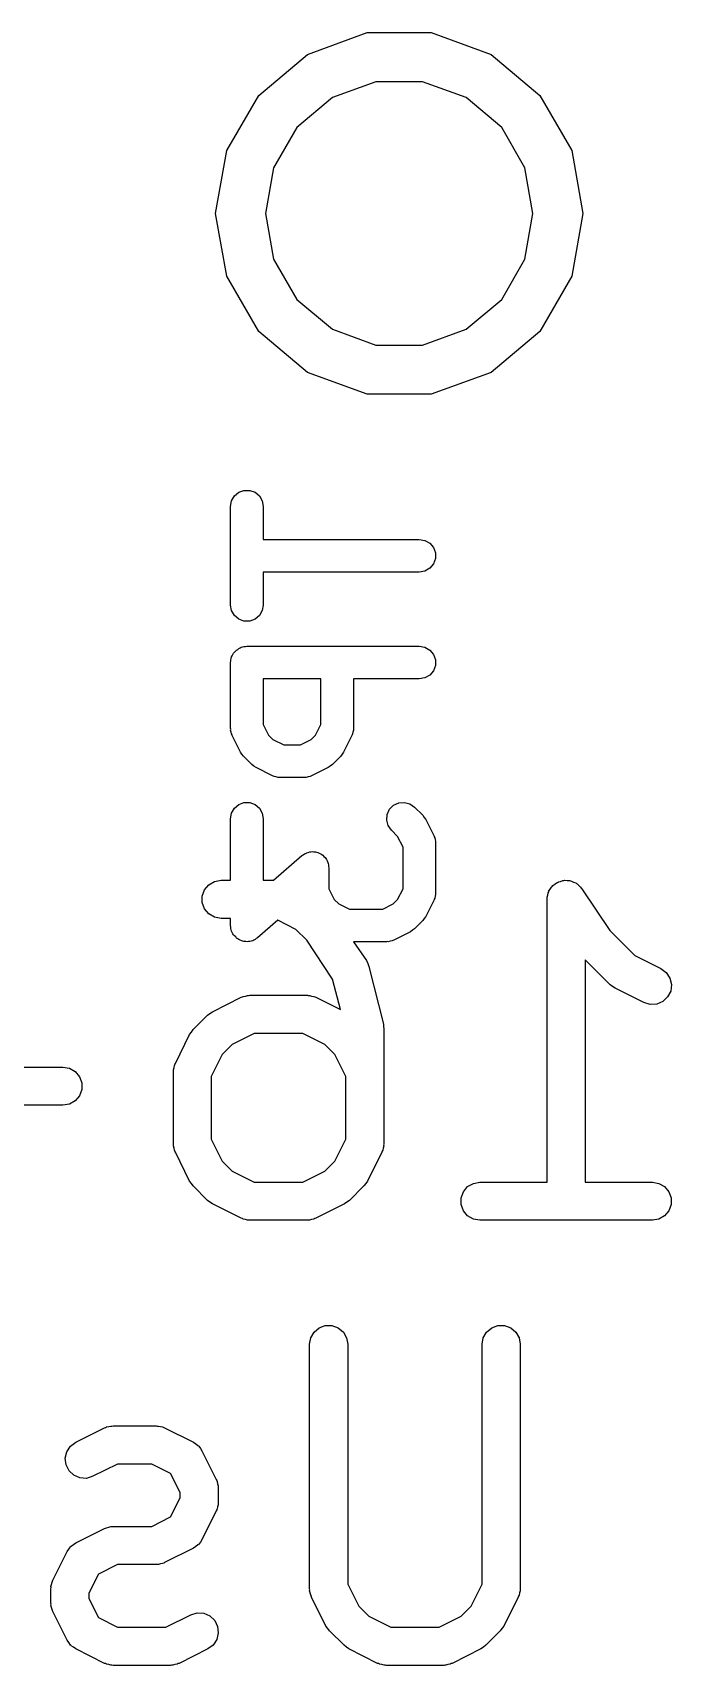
# Model space of a CAD drawing. Extents: x 123.3 to 171.8, y -110.4 to -93.
# Drawn here: x 161.72 to 164.58, y -101.09 to -93.78 of the extents above; entities that cross this region are included whole.
import ezdxf

# ---------------------------------------------------------------- set-up
doc = ezdxf.new("R2010")
doc.units = 0
doc.header["$MEASUREMENT"] = 0
doc.layers.add('BLACK', color=7, linetype='CONTINUOUS')

msp = doc.modelspace()

# ---------------------------------------------------------------- linework, layer by layer
at = {"layer": 'BLACK', "linetype": 'CONTINUOUS'}
for p, q in [((162.949, -93.8781), (163.217, -93.7805)), ((163.217, -93.7805), (163.503, -93.7805)), ((163.503, -93.7805), (163.771, -93.8781)), ((162.731, -94.0615), (162.949, -93.8781)), ((163.771, -93.8781), (163.989, -94.0615)), ((163.256, -94.0003), (163.061, -94.0714)), ((163.464, -94.0003), (163.256, -94.0003)), ((163.659, -94.0714), (163.464, -94.0003)), ((162.588, -94.3086), (162.731, -94.0615)), ((163.061, -94.0714), (162.902, -94.205)), ((163.819, -94.205), (163.659, -94.0714)), ((163.989, -94.0615), (164.132, -94.3086)), ((162.902, -94.205), (162.798, -94.3849)), ((163.922, -94.3849), (163.819, -94.205)), ((162.538, -94.5896), (162.588, -94.3086)), ((164.132, -94.3086), (164.182, -94.5896)), ((162.798, -94.3849), (162.762, -94.5896)), ((163.958, -94.5896), (163.922, -94.3849)), ((162.588, -94.8706), (162.538, -94.5896)), ((162.762, -94.5896), (162.798, -94.7943)), ((163.922, -94.7943), (163.958, -94.5896)), ((164.182, -94.5896), (164.132, -94.8706)), ((162.798, -94.7943), (162.902, -94.9742)), ((163.819, -94.9742), (163.922, -94.7943)), ((162.731, -95.1177), (162.588, -94.8706)), ((164.132, -94.8706), (163.989, -95.1177)), ((162.902, -94.9742), (163.061, -95.1078)), ((163.659, -95.1078), (163.819, -94.9742)), ((162.949, -95.3011), (162.731, -95.1177)), ((163.061, -95.1078), (163.256, -95.1789)), ((163.464, -95.1789), (163.659, -95.1078)), ((163.989, -95.1177), (163.771, -95.3011)), ((163.256, -95.1789), (163.464, -95.1789)), ((163.217, -95.3987), (162.949, -95.3011)), ((163.771, -95.3011), (163.503, -95.3987)), ((163.503, -95.3987), (163.217, -95.3987)), ((162.609, -95.8762), (162.622, -95.8542)), ((162.622, -95.8542), (162.642, -95.8379)), ((162.642, -95.8379), (162.665, -95.8292)), ((162.665, -95.8292), (162.691, -95.8292)), ((162.691, -95.8292), (162.715, -95.8379)), ((162.715, -95.8379), (162.734, -95.8542)), ((162.734, -95.8542), (162.747, -95.8762)), ((162.605, -95.9012), (162.609, -95.8762)), ((162.605, -96.3425), (162.605, -95.9012)), ((162.747, -95.8762), (162.751, -95.9012)), ((162.751, -95.9012), (162.751, -96.0487)), ((162.751, -96.0487), (163.45, -96.0487)), ((163.45, -96.0487), (163.475, -96.0531)), ((163.475, -96.0531), (163.497, -96.0658)), ((163.497, -96.0658), (163.514, -96.0853)), ((163.514, -96.0853), (163.522, -96.1091)), ((163.514, -96.1584), (163.497, -96.1779)), ((163.522, -96.1346), (163.514, -96.1584)), ((163.522, -96.1091), (163.522, -96.1346)), ((163.45, -96.195), (162.751, -96.195)), ((162.751, -96.195), (162.751, -96.3425)), ((163.475, -96.1906), (163.45, -96.195)), ((163.497, -96.1779), (163.475, -96.1906)), ((162.609, -96.3675), (162.605, -96.3425)), ((162.622, -96.3895), (162.609, -96.3675)), ((162.747, -96.3675), (162.734, -96.3895)), ((162.751, -96.3425), (162.747, -96.3675)), ((162.642, -96.4058), (162.622, -96.3895)), ((162.665, -96.4145), (162.642, -96.4058)), ((162.691, -96.4145), (162.665, -96.4145)), ((162.715, -96.4058), (162.691, -96.4145)), ((162.734, -96.3895), (162.715, -96.4058)), ((162.648, -96.5343), (162.653, -96.5311)), ((162.653, -96.5311), (162.659, -96.53)), ((162.659, -96.53), (162.665, -96.5278)), ((162.665, -96.5278), (162.672, -96.5278)), ((162.672, -96.5278), (162.678, -96.5267)), ((162.678, -96.5267), (163.45, -96.5267)), ((163.45, -96.5267), (163.475, -96.5311)), ((163.475, -96.5311), (163.497, -96.5438)), ((162.605, -96.5999), (162.606, -96.5936)), ((162.605, -96.894), (162.605, -96.5999)), ((162.606, -96.5872), (162.608, -96.5811)), ((162.606, -96.5936), (162.606, -96.5872)), ((162.608, -96.5811), (162.609, -96.5748)), ((162.609, -96.5748), (162.613, -96.5693)), ((162.613, -96.5693), (162.615, -96.5633)), ((162.615, -96.5633), (162.619, -96.5584)), ((162.619, -96.5584), (162.622, -96.5528)), ((162.622, -96.5528), (162.627, -96.5487)), ((162.627, -96.5487), (162.631, -96.5438)), ((162.631, -96.5438), (162.637, -96.5406)), ((162.637, -96.5406), (162.642, -96.5365)), ((162.642, -96.5365), (162.648, -96.5343)), ((163.497, -96.5438), (163.514, -96.5633)), ((163.514, -96.5633), (163.522, -96.5872)), ((163.522, -96.5872), (163.522, -96.6126)), ((162.751, -96.673), (162.751, -96.8767)), ((163.009, -96.673), (162.751, -96.673)), ((163.009, -96.8767), (163.009, -96.673)), ((163.45, -96.673), (163.156, -96.673)), ((163.156, -96.673), (163.156, -96.894)), ((163.475, -96.6686), (163.45, -96.673)), ((163.497, -96.6559), (163.475, -96.6686)), ((163.514, -96.6364), (163.497, -96.6559)), ((163.522, -96.6126), (163.514, -96.6364)), ((162.606, -96.8982), (162.605, -96.894)), ((162.751, -96.8767), (162.775, -96.9242)), ((162.986, -96.9242), (163.009, -96.8767)), ((163.156, -96.894), (163.155, -96.8982)), ((162.605, -96.9024), (162.606, -96.8982)), ((162.608, -96.9106), (162.605, -96.9024)), ((162.609, -96.919), (162.608, -96.9106)), ((162.612, -96.9227), (162.609, -96.919)), ((162.613, -96.9267), (162.612, -96.9227)), ((162.65, -97.0003), (162.613, -96.9267)), ((162.775, -96.9242), (162.795, -96.9442)), ((162.795, -96.9442), (162.843, -96.9679)), ((162.843, -96.9679), (162.918, -96.9679)), ((162.918, -96.9679), (162.966, -96.9442)), ((162.966, -96.9442), (162.986, -96.9242)), ((163.148, -96.9267), (163.111, -97.0003)), ((163.149, -96.9227), (163.148, -96.9267)), ((163.151, -96.919), (163.149, -96.9227)), ((163.153, -96.9106), (163.151, -96.919)), ((163.155, -96.9024), (163.153, -96.9106)), ((163.155, -96.8982), (163.155, -96.9024)), ((162.656, -97.0097), (162.65, -97.0003)), ((162.663, -97.0193), (162.656, -97.0097)), ((162.7, -97.056), (162.663, -97.0193)), ((163.098, -97.0193), (163.061, -97.056)), ((163.104, -97.0097), (163.098, -97.0193)), ((163.111, -97.0003), (163.104, -97.0097)), ((162.71, -97.0628), (162.7, -97.056)), ((162.719, -97.0698), (162.71, -97.0628)), ((162.793, -97.1065), (162.719, -97.0698)), ((162.797, -97.1077), (162.793, -97.1065)), ((162.8, -97.1098), (162.797, -97.1077)), ((162.809, -97.1113), (162.8, -97.1098)), ((162.817, -97.1138), (162.809, -97.1113)), ((162.821, -97.1135), (162.817, -97.1138)), ((162.825, -97.1142), (162.821, -97.1135)), ((162.936, -97.1142), (162.825, -97.1142)), ((162.94, -97.1135), (162.936, -97.1142)), ((162.944, -97.1138), (162.94, -97.1135)), ((162.952, -97.1113), (162.944, -97.1138)), ((162.961, -97.1098), (162.952, -97.1113)), ((162.964, -97.1077), (162.961, -97.1098)), ((162.968, -97.1065), (162.964, -97.1077)), ((163.042, -97.0698), (162.968, -97.1065)), ((163.051, -97.0628), (163.042, -97.0698)), ((163.061, -97.056), (163.051, -97.0628)), ((162.609, -97.2735), (162.622, -97.2515)), ((162.622, -97.2515), (162.642, -97.2351)), ((162.642, -97.2351), (162.665, -97.2264)), ((162.665, -97.2264), (162.691, -97.2264)), ((162.691, -97.2264), (162.715, -97.2351)), ((162.715, -97.2351), (162.734, -97.2515)), ((162.734, -97.2515), (162.747, -97.2735)), ((163.306, -97.2795), (163.317, -97.2565)), ((163.317, -97.2565), (163.335, -97.2386)), ((163.335, -97.2386), (163.358, -97.2278)), ((163.358, -97.2278), (163.383, -97.2256)), ((163.383, -97.2256), (163.408, -97.2322)), ((163.408, -97.2322), (163.429, -97.2468)), ((163.429, -97.2468), (163.465, -97.2835)), ((162.605, -97.2985), (162.609, -97.2735)), ((162.605, -97.5743), (162.605, -97.2985)), ((162.747, -97.2735), (162.751, -97.2985)), ((162.751, -97.2985), (162.751, -97.5743)), ((163.304, -97.3049), (163.306, -97.2795)), ((163.31, -97.3294), (163.304, -97.3049)), ((163.325, -97.3502), (163.31, -97.3294)), ((163.465, -97.2835), (163.472, -97.2931)), ((163.472, -97.2931), (163.479, -97.3025)), ((163.479, -97.3025), (163.516, -97.3761)), ((163.353, -97.3786), (163.325, -97.3502)), ((163.377, -97.4261), (163.353, -97.3786)), ((163.516, -97.3761), (163.517, -97.3801)), ((163.517, -97.3801), (163.519, -97.3838)), ((163.519, -97.3838), (163.521, -97.3922)), ((163.521, -97.3922), (163.523, -97.4004)), ((163.523, -97.4004), (163.523, -97.4046)), ((163.523, -97.4046), (163.523, -97.4088)), ((163.523, -97.4088), (163.523, -97.6294)), ((162.798, -97.5743), (162.924, -97.464)), ((162.924, -97.464), (162.93, -97.4603)), ((162.93, -97.4603), (162.936, -97.4557)), ((162.936, -97.4557), (162.941, -97.4538)), ((162.941, -97.4538), (162.946, -97.4509)), ((162.946, -97.4509), (162.953, -97.4495)), ((162.953, -97.4495), (162.96, -97.4471)), ((162.96, -97.4471), (162.965, -97.4471)), ((162.965, -97.4471), (162.971, -97.446)), ((162.971, -97.446), (162.978, -97.4471)), ((162.978, -97.4471), (162.985, -97.4471)), ((162.985, -97.4471), (162.99, -97.449)), ((162.99, -97.449), (162.996, -97.4499)), ((162.996, -97.4499), (163.002, -97.4533)), ((163.002, -97.4533), (163.009, -97.4557)), ((163.009, -97.4557), (163.013, -97.4594)), ((163.013, -97.4594), (163.018, -97.4621)), ((163.018, -97.4621), (163.023, -97.4675)), ((163.023, -97.4675), (163.028, -97.4721)), ((163.028, -97.4721), (163.031, -97.477)), ((163.031, -97.477), (163.035, -97.4812)), ((163.035, -97.4812), (163.037, -97.4879)), ((163.377, -97.6121), (163.377, -97.4261)), ((163.037, -97.4879), (163.041, -97.4941)), ((163.041, -97.4941), (163.042, -97.4996)), ((163.042, -97.4996), (163.044, -97.5049)), ((163.044, -97.5049), (163.044, -97.5121)), ((163.044, -97.5121), (163.045, -97.5191)), ((163.045, -97.5191), (163.045, -97.6121)), ((162.478, -97.6448), (162.489, -97.6169)), ((162.489, -97.6169), (162.508, -97.5942)), ((162.508, -97.5942), (162.533, -97.5794)), ((162.533, -97.5794), (162.563, -97.5743)), ((162.563, -97.5743), (162.605, -97.5743)), ((162.751, -97.5743), (162.798, -97.5743)), ((163.045, -97.6121), (163.069, -97.6596)), ((163.353, -97.6596), (163.377, -97.6121)), ((164.027, -97.6304), (164.029, -97.6263)), ((164.029, -97.6263), (164.03, -97.6218)), ((164.03, -97.6218), (164.036, -97.6136)), ((164.036, -97.6136), (164.041, -97.6048)), ((164.041, -97.6048), (164.045, -97.6017)), ((164.045, -97.6017), (164.048, -97.5979)), ((164.048, -97.5979), (164.056, -97.5923)), ((164.056, -97.5923), (164.064, -97.5857)), ((164.064, -97.5857), (164.069, -97.5841)), ((164.069, -97.5841), (164.073, -97.5815)), ((164.073, -97.5815), (164.082, -97.579)), ((164.082, -97.579), (164.092, -97.5756)), ((164.092, -97.5756), (164.097, -97.5756)), ((164.097, -97.5756), (164.101, -97.5744)), ((164.101, -97.5744), (164.111, -97.5756)), ((164.111, -97.5756), (164.122, -97.5756)), ((164.122, -97.5756), (164.126, -97.5772)), ((164.126, -97.5772), (164.131, -97.5777)), ((164.131, -97.5777), (164.14, -97.5822)), ((164.14, -97.5822), (164.15, -97.5857)), ((164.15, -97.5857), (164.153, -97.5887)), ((164.153, -97.5887), (164.157, -97.5908)), ((164.157, -97.5908), (164.164, -97.5982)), ((164.164, -97.5982), (164.172, -97.6048)), ((164.172, -97.6048), (164.175, -97.6089)), ((164.175, -97.6089), (164.178, -97.6123)), ((164.178, -97.6123), (164.302, -97.7983)), ((162.478, -97.6744), (162.478, -97.6448)), ((162.489, -97.7023), (162.478, -97.6744)), ((163.069, -97.6596), (163.089, -97.6796)), ((163.089, -97.6796), (163.137, -97.7033)), ((163.286, -97.7033), (163.333, -97.6796)), ((163.333, -97.6796), (163.353, -97.6596)), ((163.516, -97.6621), (163.479, -97.7357)), ((163.517, -97.6581), (163.516, -97.6621)), ((163.519, -97.6544), (163.517, -97.6581)), ((163.521, -97.646), (163.519, -97.6544)), ((163.523, -97.6378), (163.521, -97.646)), ((163.523, -97.6294), (163.523, -97.6336)), ((163.523, -97.6336), (163.523, -97.6378)), ((164.022, -97.6502), (164.025, -97.6405)), ((164.022, -97.655), (164.022, -97.6502)), ((164.022, -97.6596), (164.022, -97.655)), ((164.022, -98.9255), (164.022, -97.6596)), ((164.025, -97.6405), (164.027, -97.6304)), ((162.508, -97.725), (162.489, -97.7023)), ((162.533, -97.7398), (162.508, -97.725)), ((162.563, -97.745), (162.533, -97.7398)), ((162.605, -97.745), (162.563, -97.745)), ((162.605, -97.7765), (162.605, -97.745)), ((162.816, -97.7531), (162.726, -97.8315)), ((162.898, -97.7941), (162.816, -97.7531)), ((163.137, -97.7033), (163.286, -97.7033)), ((163.465, -97.7547), (163.429, -97.7914)), ((163.472, -97.7451), (163.465, -97.7547)), ((163.479, -97.7357), (163.472, -97.7451)), ((162.606, -97.7835), (162.605, -97.7765)), ((162.606, -97.7907), (162.606, -97.7835)), ((162.608, -97.7959), (162.606, -97.7907)), ((162.609, -97.8015), (162.608, -97.7959)), ((162.613, -97.8077), (162.609, -97.8015)), ((162.616, -97.8144), (162.613, -97.8077)), ((162.619, -97.8186), (162.616, -97.8144)), ((162.622, -97.8235), (162.619, -97.8186)), ((162.628, -97.8281), (162.622, -97.8235)), ((162.632, -97.8335), (162.628, -97.8281)), ((162.637, -97.8362), (162.632, -97.8335)), ((162.642, -97.8398), (162.637, -97.8362)), ((162.648, -97.8423), (162.642, -97.8398)), ((162.655, -97.8457), (162.648, -97.8423)), ((162.66, -97.8466), (162.655, -97.8457)), ((162.665, -97.8485), (162.66, -97.8466)), ((162.698, -97.8461), (162.691, -97.8485)), ((162.705, -97.8447), (162.698, -97.8461)), ((162.709, -97.8418), (162.705, -97.8447)), ((162.715, -97.8398), (162.709, -97.8418)), ((162.72, -97.8352), (162.715, -97.8398)), ((162.726, -97.8315), (162.72, -97.8352)), ((162.947, -97.8427), (162.898, -97.7941)), ((163.062, -98.0164), (162.947, -97.8427)), ((163.32, -97.8467), (163.312, -97.8492)), ((163.328, -97.8452), (163.32, -97.8467)), ((163.332, -97.8431), (163.328, -97.8452)), ((163.336, -97.8419), (163.332, -97.8431)), ((163.41, -97.8051), (163.336, -97.8419)), ((163.419, -97.7982), (163.41, -97.8051)), ((163.429, -97.7914), (163.419, -97.7982)), ((164.302, -97.7983), (164.415, -97.9112)), ((162.673, -97.8485), (162.665, -97.8485)), ((162.68, -97.8496), (162.673, -97.8485)), ((162.685, -97.8485), (162.68, -97.8496)), ((162.691, -97.8485), (162.685, -97.8485)), ((163.303, -97.8496), (163.156, -97.8496)), ((163.156, -97.8496), (163.213, -97.934)), ((163.307, -97.8489), (163.303, -97.8496)), ((163.312, -97.8492), (163.307, -97.8489)), ((164.415, -97.9112), (164.531, -97.9694)), ((163.213, -97.934), (163.219, -97.9473)), ((163.219, -97.9473), (163.224, -97.9606)), ((163.224, -97.9606), (163.289, -98.218)), ((164.304, -98.0417), (164.192, -97.93)), ((164.192, -97.93), (164.192, -98.9255)), ((164.531, -97.9694), (164.555, -97.987)), ((164.555, -97.987), (164.571, -98.0118)), ((163.097, -98.153), (163.062, -98.0164)), ((164.315, -98.0495), (164.304, -98.0417)), ((164.326, -98.0577), (164.315, -98.0495)), ((164.455, -98.122), (164.326, -98.0577)), ((164.571, -98.0118), (164.578, -98.0406)), ((164.578, -98.0406), (164.575, -98.07)), ((162.524, -98.1624), (162.653, -98.0981)), ((162.653, -98.0981), (162.658, -98.0966)), ((162.658, -98.0966), (162.662, -98.0942)), ((162.662, -98.0942), (162.672, -98.0925)), ((162.672, -98.0925), (162.681, -98.0896)), ((162.681, -98.0896), (162.686, -98.0899)), ((162.686, -98.0899), (162.691, -98.089)), ((162.691, -98.089), (162.949, -98.089)), ((162.949, -98.089), (162.953, -98.0899)), ((162.953, -98.0899), (162.958, -98.0896)), ((162.958, -98.0896), (162.968, -98.0925)), ((162.968, -98.0925), (162.978, -98.0942)), ((162.978, -98.0942), (162.982, -98.0966)), ((162.982, -98.0966), (162.987, -98.0981)), ((162.987, -98.0981), (163.097, -98.153)), ((164.483, -98.1305), (164.455, -98.122)), ((164.513, -98.1287), (164.483, -98.1305)), ((164.54, -98.1169), (164.513, -98.1287)), ((164.561, -98.0965), (164.54, -98.1169)), ((164.575, -98.07), (164.561, -98.0965)), ((162.438, -98.2427), (162.502, -98.1784)), ((162.502, -98.1784), (162.513, -98.1705)), ((162.513, -98.1705), (162.524, -98.1624)), ((162.358, -98.3936), (162.422, -98.2649)), ((162.422, -98.2649), (162.43, -98.2539)), ((162.43, -98.2539), (162.438, -98.2427)), ((162.711, -98.2597), (162.613, -98.3089)), ((162.928, -98.2597), (162.711, -98.2597)), ((163.027, -98.3089), (162.928, -98.2597)), ((163.289, -98.218), (163.29, -98.2285)), ((163.29, -98.2285), (163.291, -98.2387)), ((163.291, -98.2387), (163.291, -98.7535)), ((162.568, -98.3536), (162.519, -98.4519)), ((162.613, -98.3089), (162.568, -98.3536)), ((163.072, -98.3536), (163.027, -98.3089)), ((163.121, -98.4519), (163.072, -98.3536)), ((160.825, -98.4108), (161.855, -98.4108)), ((161.855, -98.4108), (161.884, -98.4159)), ((161.884, -98.4159), (161.91, -98.4307)), ((161.91, -98.4307), (161.929, -98.4534)), ((162.349, -98.422), (162.352, -98.4124)), ((162.349, -98.4269), (162.349, -98.422)), ((162.349, -98.4318), (162.349, -98.4269)), ((162.349, -98.7535), (162.349, -98.4318)), ((162.352, -98.4124), (162.354, -98.4026)), ((162.354, -98.4026), (162.356, -98.3983)), ((162.356, -98.3983), (162.358, -98.3936)), ((161.929, -98.4534), (161.939, -98.4813)), ((161.939, -98.4813), (161.939, -98.5109)), ((162.519, -98.4519), (162.519, -98.7334)), ((163.121, -98.7334), (163.121, -98.4519)), ((161.884, -98.5763), (161.855, -98.5815)), ((161.91, -98.5615), (161.884, -98.5763)), ((161.929, -98.5388), (161.91, -98.5615)), ((161.939, -98.5109), (161.929, -98.5388)), ((161.855, -98.5815), (160.825, -98.5815)), ((162.349, -98.7584), (162.349, -98.7535)), ((162.349, -98.7633), (162.349, -98.7584)), ((162.352, -98.7728), (162.349, -98.7633)), ((162.354, -98.7827), (162.352, -98.7728)), ((162.356, -98.787), (162.354, -98.7827)), ((162.358, -98.7917), (162.356, -98.787)), ((162.422, -98.9204), (162.358, -98.7917)), ((162.519, -98.7334), (162.568, -98.8316)), ((163.072, -98.8316), (163.121, -98.7334)), ((163.282, -98.7917), (163.218, -98.9204)), ((163.284, -98.787), (163.282, -98.7917)), ((163.286, -98.7827), (163.284, -98.787)), ((163.288, -98.7728), (163.286, -98.7827)), ((163.291, -98.7633), (163.288, -98.7728)), ((163.291, -98.7535), (163.29, -98.7584)), ((163.29, -98.7584), (163.291, -98.7633)), ((162.568, -98.8316), (162.613, -98.8764)), ((163.027, -98.8764), (163.072, -98.8316)), ((162.43, -98.9313), (162.422, -98.9204)), ((162.438, -98.9425), (162.43, -98.9313)), ((162.502, -99.0069), (162.438, -98.9425)), ((162.613, -98.8764), (162.711, -98.9255)), ((162.711, -98.9255), (162.928, -98.9255)), ((162.928, -98.9255), (163.027, -98.8764)), ((163.202, -98.9425), (163.138, -99.0069)), ((163.21, -98.9313), (163.202, -98.9425)), ((163.218, -98.9204), (163.21, -98.9313)), ((163.666, -98.9455), (163.692, -98.9307)), ((163.692, -98.9307), (163.721, -98.9255)), ((163.721, -98.9255), (164.022, -98.9255)), ((164.192, -98.9255), (164.493, -98.9255)), ((164.493, -98.9255), (164.522, -98.9307)), ((164.522, -98.9307), (164.548, -98.9455)), ((162.513, -99.0147), (162.502, -99.0069)), ((162.524, -99.0229), (162.513, -99.0147)), ((163.126, -99.0147), (163.115, -99.0229)), ((163.138, -99.0069), (163.126, -99.0147)), ((163.637, -98.9961), (163.647, -98.9682)), ((163.637, -99.0257), (163.637, -98.9961)), ((163.647, -98.9682), (163.666, -98.9455)), ((164.548, -98.9455), (164.567, -98.9682)), ((164.567, -98.9682), (164.577, -98.9961)), ((164.577, -98.9961), (164.577, -99.0257)), ((162.653, -99.0872), (162.524, -99.0229)), ((162.658, -99.0886), (162.653, -99.0872)), ((162.662, -99.0911), (162.658, -99.0886)), ((162.982, -99.0886), (162.978, -99.0911)), ((162.987, -99.0872), (162.982, -99.0886)), ((163.115, -99.0229), (162.987, -99.0872)), ((163.647, -99.0536), (163.637, -99.0257)), ((163.666, -99.0763), (163.647, -99.0536)), ((163.692, -99.0911), (163.666, -99.0763)), ((164.548, -99.0763), (164.522, -99.0911)), ((164.567, -99.0536), (164.548, -99.0763)), ((164.577, -99.0257), (164.567, -99.0536)), ((162.672, -99.0928), (162.662, -99.0911)), ((162.681, -99.0957), (162.672, -99.0928)), ((162.686, -99.0954), (162.681, -99.0957)), ((162.691, -99.0962), (162.686, -99.0954)), ((162.949, -99.0962), (162.691, -99.0962)), ((162.953, -99.0954), (162.949, -99.0962)), ((162.958, -99.0957), (162.953, -99.0954)), ((162.968, -99.0928), (162.958, -99.0957)), ((162.978, -99.0911), (162.968, -99.0928)), ((163.721, -99.0962), (163.692, -99.0911)), ((164.493, -99.0962), (163.721, -99.0962)), ((164.522, -99.0911), (164.493, -99.0962)), ((162.964, -99.6218), (162.979, -99.5961)), ((162.979, -99.5961), (163.002, -99.5771)), ((163.002, -99.5771), (163.029, -99.5669)), ((163.029, -99.5669), (163.059, -99.5669)), ((163.059, -99.5669), (163.087, -99.5771)), ((163.087, -99.5771), (163.11, -99.5961)), ((163.11, -99.5961), (163.124, -99.6218)), ((163.736, -99.6218), (163.751, -99.5961)), ((163.751, -99.5961), (163.774, -99.5771)), ((163.774, -99.5771), (163.802, -99.5669)), ((163.802, -99.5669), (163.831, -99.5669)), ((163.831, -99.5669), (163.859, -99.5771)), ((163.859, -99.5771), (163.882, -99.5961)), ((163.882, -99.5961), (163.897, -99.6218)), ((162.959, -99.651), (162.964, -99.6218)), ((162.959, -100.745), (162.959, -99.651)), ((163.124, -99.6218), (163.13, -99.651)), ((163.13, -99.651), (163.13, -100.725)), ((163.731, -99.651), (163.736, -99.6218)), ((163.731, -100.725), (163.731, -99.651)), ((163.897, -99.6218), (163.902, -99.651)), ((163.902, -99.651), (163.902, -100.745)), ((161.912, -100.089), (162.041, -100.025)), ((162.041, -100.025), (162.046, -100.024)), ((162.046, -100.024), (162.05, -100.021)), ((162.05, -100.021), (162.06, -100.019)), ((162.06, -100.019), (162.069, -100.017)), ((162.069, -100.017), (162.074, -100.017)), ((162.074, -100.017), (162.079, -100.016)), ((162.079, -100.016), (162.272, -100.016)), ((162.272, -100.016), (162.277, -100.017)), ((162.277, -100.017), (162.282, -100.017)), ((162.282, -100.017), (162.291, -100.019)), ((162.291, -100.019), (162.301, -100.021)), ((162.301, -100.021), (162.306, -100.024)), ((162.306, -100.024), (162.31, -100.025)), ((162.31, -100.025), (162.439, -100.089)), ((161.872, -100.132), (161.888, -100.107)), ((161.888, -100.107), (161.912, -100.089)), ((162.439, -100.089), (162.449, -100.097)), ((162.449, -100.097), (162.459, -100.104)), ((162.459, -100.104), (162.461, -100.106)), ((162.461, -100.106), (162.463, -100.107)), ((162.463, -100.107), (162.47, -100.118)), ((161.865, -100.161), (161.872, -100.132)), ((161.869, -100.19), (161.865, -100.161)), ((162.47, -100.118), (162.477, -100.128)), ((162.477, -100.128), (162.541, -100.256)), ((161.882, -100.217), (161.869, -100.19)), ((161.903, -100.237), (161.882, -100.217)), ((161.931, -100.249), (161.903, -100.237)), ((161.96, -100.251), (161.931, -100.249)), ((161.989, -100.242), (161.96, -100.251)), ((162.099, -100.187), (161.989, -100.242)), ((162.252, -100.187), (162.099, -100.187)), ((162.337, -100.229), (162.252, -100.187)), ((162.38, -100.315), (162.337, -100.229)), ((162.541, -100.256), (162.543, -100.261)), ((162.38, -100.339), (162.38, -100.315)), ((162.543, -100.261), (162.545, -100.265)), ((162.545, -100.265), (162.547, -100.275)), ((162.547, -100.275), (162.55, -100.285)), ((162.55, -100.285), (162.55, -100.29)), ((162.55, -100.29), (162.55, -100.294)), ((162.55, -100.294), (162.55, -100.359)), ((162.337, -100.424), (162.38, -100.339)), ((162.541, -100.397), (162.477, -100.526)), ((162.543, -100.392), (162.541, -100.397)), ((162.545, -100.388), (162.543, -100.392)), ((162.547, -100.378), (162.545, -100.388)), ((162.55, -100.369), (162.547, -100.378)), ((162.55, -100.359), (162.55, -100.364)), ((162.55, -100.364), (162.55, -100.369)), ((161.912, -100.54), (162.041, -100.475)), ((162.041, -100.475), (162.046, -100.474)), ((162.046, -100.474), (162.05, -100.472)), ((162.05, -100.472), (162.06, -100.47)), ((162.06, -100.47), (162.069, -100.467)), ((162.069, -100.467), (162.074, -100.467)), ((162.074, -100.467), (162.079, -100.466)), ((162.079, -100.466), (162.252, -100.466)), ((162.252, -100.466), (162.337, -100.424)), ((161.892, -100.554), (161.902, -100.547)), ((161.902, -100.547), (161.912, -100.54)), ((162.459, -100.549), (162.449, -100.556)), ((162.461, -100.548), (162.459, -100.549)), ((162.463, -100.546), (162.461, -100.548)), ((162.47, -100.536), (162.463, -100.546)), ((162.477, -100.526), (162.47, -100.536)), ((161.81, -100.707), (161.874, -100.578)), ((161.874, -100.578), (161.881, -100.568)), ((161.881, -100.568), (161.888, -100.557)), ((161.888, -100.557), (161.89, -100.556)), ((161.89, -100.556), (161.892, -100.554)), ((162.439, -100.564), (162.31, -100.628)), ((162.449, -100.556), (162.439, -100.564)), ((162.014, -100.68), (161.971, -100.765)), ((162.099, -100.637), (162.014, -100.68)), ((162.272, -100.637), (162.099, -100.637)), ((162.277, -100.636), (162.272, -100.637)), ((162.282, -100.637), (162.277, -100.636)), ((162.291, -100.634), (162.282, -100.637)), ((162.301, -100.632), (162.291, -100.634)), ((162.306, -100.63), (162.301, -100.632)), ((162.31, -100.628), (162.306, -100.63)), ((161.801, -100.735), (161.804, -100.726)), ((161.802, -100.74), (161.801, -100.735)), ((161.801, -100.745), (161.802, -100.74)), ((161.801, -100.809), (161.801, -100.745)), ((161.804, -100.726), (161.806, -100.716)), ((161.806, -100.716), (161.808, -100.711)), ((161.808, -100.711), (161.81, -100.707)), ((161.971, -100.765), (161.971, -100.789)), ((162.96, -100.75), (162.959, -100.745)), ((162.959, -100.755), (162.96, -100.75)), ((162.962, -100.764), (162.959, -100.755)), ((162.964, -100.774), (162.962, -100.764)), ((163.13, -100.725), (163.179, -100.823)), ((163.682, -100.823), (163.731, -100.725)), ((163.898, -100.764), (163.897, -100.774)), ((163.901, -100.755), (163.898, -100.764)), ((163.902, -100.745), (163.901, -100.75)), ((163.901, -100.75), (163.901, -100.755)), ((161.802, -100.814), (161.801, -100.809)), ((161.801, -100.819), (161.802, -100.814)), ((161.804, -100.829), (161.801, -100.819)), ((161.806, -100.838), (161.804, -100.829)), ((161.808, -100.843), (161.806, -100.838)), ((161.81, -100.847), (161.808, -100.843)), ((161.971, -100.789), (162.014, -100.874)), ((162.967, -100.778), (162.964, -100.774)), ((162.968, -100.783), (162.967, -100.778)), ((163.032, -100.912), (162.968, -100.783)), ((163.179, -100.823), (163.224, -100.868)), ((163.637, -100.868), (163.682, -100.823)), ((163.893, -100.783), (163.828, -100.912)), ((163.894, -100.778), (163.893, -100.783)), ((163.897, -100.774), (163.894, -100.778)), ((161.874, -100.976), (161.81, -100.847)), ((162.014, -100.874), (162.099, -100.917)), ((162.316, -100.917), (162.427, -100.862)), ((162.427, -100.862), (162.455, -100.853)), ((162.455, -100.853), (162.485, -100.855)), ((162.485, -100.855), (162.512, -100.867)), ((162.512, -100.867), (162.534, -100.887)), ((162.534, -100.887), (162.547, -100.914)), ((162.547, -100.914), (162.55, -100.943)), ((163.04, -100.923), (163.032, -100.912)), ((163.224, -100.868), (163.322, -100.917)), ((163.539, -100.917), (163.637, -100.868)), ((163.828, -100.912), (163.82, -100.923)), ((161.881, -100.986), (161.874, -100.976)), ((161.888, -100.997), (161.881, -100.986)), ((162.099, -100.917), (162.316, -100.917)), ((162.543, -100.972), (162.527, -100.997)), ((162.55, -100.943), (162.543, -100.972)), ((163.048, -100.934), (163.04, -100.923)), ((163.113, -100.998), (163.048, -100.934)), ((163.322, -100.917), (163.539, -100.917)), ((163.812, -100.934), (163.748, -100.998)), ((163.82, -100.923), (163.812, -100.934)), ((161.89, -100.998), (161.888, -100.997)), ((161.892, -101), (161.89, -100.998)), ((161.902, -101.007), (161.892, -101)), ((161.912, -101.014), (161.902, -101.007)), ((162.041, -101.079), (161.912, -101.014)), ((162.503, -101.014), (162.375, -101.079)), ((162.527, -100.997), (162.503, -101.014)), ((163.124, -101.006), (163.113, -100.998)), ((163.135, -101.014), (163.124, -101.006)), ((163.263, -101.079), (163.135, -101.014)), ((163.726, -101.014), (163.597, -101.079)), ((163.737, -101.006), (163.726, -101.014)), ((163.748, -100.998), (163.737, -101.006)), ((162.046, -101.08), (162.041, -101.079)), ((162.05, -101.082), (162.046, -101.08)), ((162.06, -101.084), (162.05, -101.082)), ((162.069, -101.087), (162.06, -101.084)), ((162.074, -101.087), (162.069, -101.087)), ((162.079, -101.088), (162.074, -101.087)), ((162.336, -101.088), (162.079, -101.088)), ((162.341, -101.087), (162.336, -101.088)), ((162.346, -101.087), (162.341, -101.087)), ((162.356, -101.084), (162.346, -101.087)), ((162.366, -101.082), (162.356, -101.084)), ((162.37, -101.08), (162.366, -101.082)), ((162.375, -101.079), (162.37, -101.08)), ((163.268, -101.08), (163.263, -101.079)), ((163.272, -101.082), (163.268, -101.08)), ((163.282, -101.084), (163.272, -101.082)), ((163.292, -101.087), (163.282, -101.084)), ((163.297, -101.087), (163.292, -101.087)), ((163.302, -101.088), (163.297, -101.087)), ((163.559, -101.088), (163.302, -101.088)), ((163.564, -101.087), (163.559, -101.088)), ((163.569, -101.087), (163.564, -101.087)), ((163.578, -101.084), (163.569, -101.087)), ((163.588, -101.082), (163.578, -101.084)), ((163.592, -101.08), (163.588, -101.082)), ((163.597, -101.079), (163.592, -101.08))]:
    msp.add_line(p, q, dxfattribs=at)

doc.saveas('drawing.dxf')
